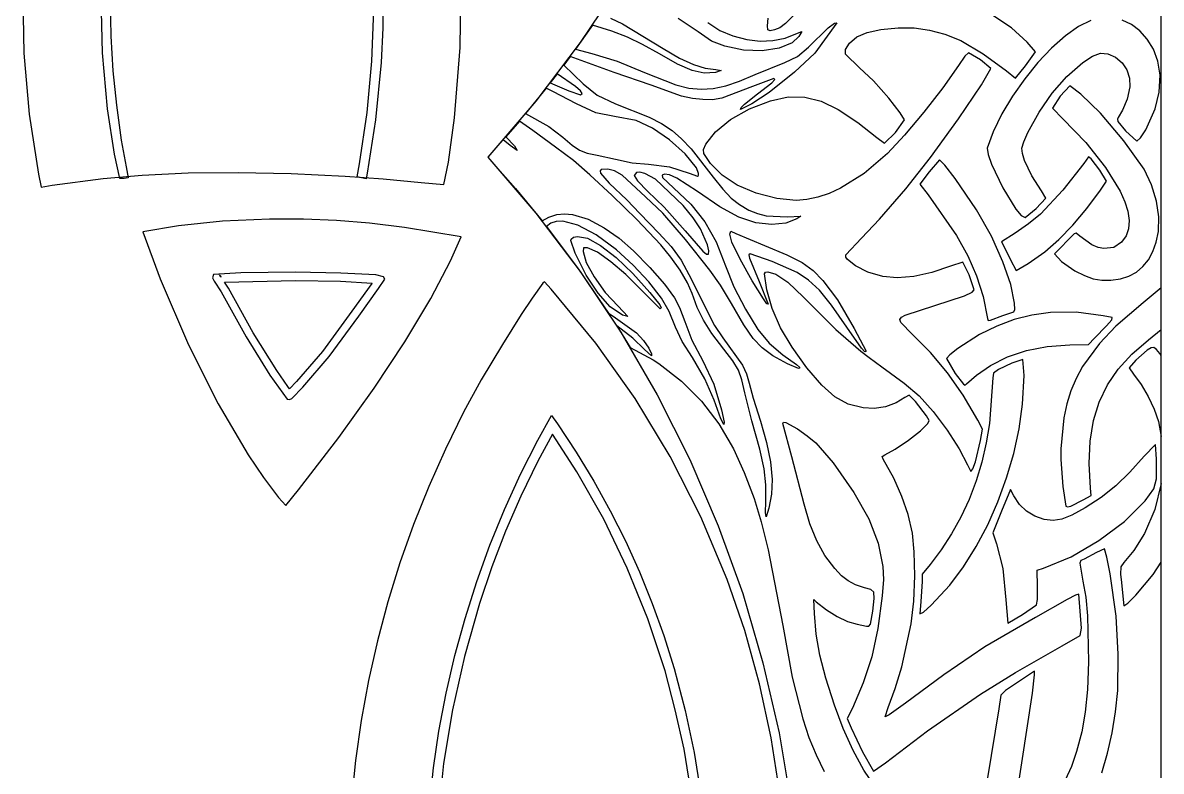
# Model space of a CAD drawing. Extents: x -920 to 149, y 485 to 1341.
# Drawn here: x -636.4 to -499.2, y 828.8 to 919 of the extents above; entities that cross this region are included whole.
import ezdxf

# ---------------------------------------------------------------- set-up
doc = ezdxf.new("R2010")
doc.units = 0

msp = doc.modelspace()

# ---------------------------------------------------------------- linework, layer by layer
at = {"layer": 'Layer 1'}
for p, q in [((-499.2339, 772.62631), (-499.23393, 1033.03731)), ((-583.711262, 916.04051), (-583.61553, 924.480789)), ((-564.366063, 923.920766), (-569.241589, 916.608978)), ((-636.436853, 922.695199), (-636.290895, 915.3352)), ((-626.84636, 915.365465), (-626.997764, 922.221311)), ((-593.014049, 922.586063), (-593.052077, 918.392394)), ((-625.887266, 921.55387), (-625.820852, 917.394297)), ((-542.63477, 920.824232), (-544.502316, 918.909777)), ((-594.365543, 914.387677), (-594.137871, 920.569315)), ((-565.622643, 919.561993), (-564.167441, 918.865863)), ((-555.05159, 917.91747), (-557.457293, 919.537291)), ((-546.691236, 918.634628), (-546.60092, 919.555062)), ((-517.2844, 918.39079), (-520.130118, 920.289508)), ((-507.71616, 919.270057), (-509.189608, 918.554156)), ((-502.817143, 918.802227), (-503.944395, 919.32617)), ((-593.052077, 918.392394), (-593.2478, 914.2008)), ((-567.79341, 918.709108), (-569.8062, 915.840548)), ((-565.446958, 917.994042), (-567.79341, 918.709108)), ((-563.537495, 917.270941), (-565.446958, 917.994042)), ((-564.167441, 918.865863), (-559.25184, 915.899998)), ((-553.449701, 916.793683), (-555.05159, 917.91747)), ((-553.872665, 919.02359), (-552.419979, 918.08704)), ((-552.419979, 918.08704), (-550.873361, 917.412066)), ((-546.633081, 918.159368), (-546.691236, 918.634628)), ((-546.372811, 918.026937), (-546.633081, 918.159368)), ((-545.85678, 918.134992), (-546.372811, 918.026937)), ((-545.20309, 918.413818), (-545.85678, 918.134992)), ((-544.502316, 918.909777), (-545.20309, 918.413818)), ((-543.28074, 917.690097), (-542.5583, 917.955196)), ((-542.5583, 917.955196), (-542.912478, 917.367724)), ((-541.75521, 916.052925), (-539.359426, 918.383963)), ((-538.31512, 918.985575), (-540.97591, 915.354285)), ((-539.359426, 918.383963), (-538.599232, 918.959855)), ((-538.599232, 918.959855), (-538.31512, 918.985575)), ((-534.653616, 917.848757), (-533.005941, 918.210763)), ((-533.005941, 918.210763), (-530.9187, 918.401614)), ((-530.9187, 918.401614), (-528.989086, 918.385159)), ((-528.989086, 918.385159), (-527.15248, 918.134085)), ((-527.15248, 918.134085), (-525.318866, 917.629855)), ((-515.370453, 916.653789), (-517.2844, 918.39079)), ((-509.189608, 918.554156), (-510.784052, 917.426232)), ((-501.796839, 918.032228), (-502.817143, 918.802227)), ((-500.908653, 917.031332), (-501.796839, 918.032228)), ((-625.820852, 917.394297), (-625.577204, 913.233801)), ((-569.241589, 916.608978), (-574.585456, 909.570025)), ((-561.737375, 916.401862), (-563.537495, 917.270941)), ((-551.84404, 916.17391), (-553.449701, 916.793683)), ((-550.873361, 917.412066), (-549.1801, 916.970241)), ((-549.1801, 916.970241), (-547.585358, 916.796211)), ((-547.585358, 916.796211), (-546.023185, 916.86388)), ((-546.023185, 916.86388), (-544.564759, 917.164562)), ((-543.70707, 916.607466), (-545.289145, 915.941061)), ((-544.564759, 917.164562), (-543.28126, 917.689571)), ((-542.912478, 917.367724), (-543.70707, 916.607466)), ((-543.28126, 917.689571), (-543.28074, 917.690097)), ((-537.287879, 915.796175), (-536.79224, 916.560374)), ((-536.79224, 916.560374), (-535.902218, 917.302869)), ((-535.902218, 917.302869), (-534.653616, 917.848757)), ((-525.318866, 917.629855), (-523.39823, 916.853934)), ((-523.39823, 916.853934), (-520.682253, 915.267531)), ((-514.36984, 915.50984), (-515.370453, 916.653789)), ((-510.784052, 917.426232), (-512.438777, 915.955351)), ((-500.177754, 915.814702), (-500.908653, 917.031332)), ((-636.290895, 915.3352), (-635.658877, 908.010521)), ((-626.23972, 908.63703), (-626.84636, 915.365465)), ((-584.3936, 907.548489), (-583.711262, 916.04051)), ((-569.8062, 915.840548), (-567.8611, 915.302584)), ((-567.8611, 915.302584), (-564.817946, 914.386768)), ((-559.71895, 915.248868), (-561.737375, 916.401862)), ((-557.516465, 914.018172), (-559.71895, 915.248868)), ((-559.25184, 915.899998), (-557.277937, 914.753243)), ((-549.568589, 915.713035), (-551.84404, 916.17391)), ((-547.313304, 915.639168), (-549.568589, 915.713035)), ((-545.289145, 915.941061), (-547.313304, 915.639168)), ((-540.97591, 915.354285), (-543.417121, 913.044397)), ((-543.083571, 914.943888), (-541.75521, 916.052925)), ((-537.30072, 915.205424), (-537.287879, 915.796175)), ((-535.59128, 913.595714), (-537.30072, 915.205424)), ((-522.45567, 915.376425), (-522.887279, 914.996406)), ((-521.003664, 914.548677), (-522.45567, 915.376425)), ((-520.682253, 915.267531), (-517.88022, 913.215884)), ((-515.5925, 913.82518), (-514.36984, 915.50984)), ((-512.438777, 915.955351), (-514.093071, 914.210581)), ((-507.533483, 914.978456), (-506.565029, 915.327139)), ((-506.565029, 915.327139), (-505.668153, 915.281923)), ((-505.668153, 915.281923), (-504.74061, 914.859462)), ((-499.62931, 914.397497), (-500.177754, 915.814702)), ((-594.937556, 908.199384), (-594.365543, 914.387677)), ((-593.2478, 914.2008), (-593.917049, 907.30179)), ((-570.47851, 914.925391), (-571.24642, 913.881011)), ((-571.24642, 913.881011), (-568.90496, 911.630001)), ((-565.14809, 912.998371), (-570.47851, 914.925391)), ((-564.817946, 914.386768), (-561.49559, 912.999364)), ((-555.769366, 913.271142), (-557.516465, 914.018172)), ((-557.277937, 914.753243), (-555.615311, 913.973362)), ((-555.615311, 913.973362), (-554.183837, 913.528668)), ((-548.17599, 912.760625), (-544.57622, 914.231845)), ((-544.57622, 914.231845), (-543.083571, 914.943888)), ((-523.67576, 913.870565), (-525.55669, 911.169887)), ((-522.887279, 914.996406), (-523.67576, 913.870565)), ((-519.78505, 913.500565), (-521.003664, 914.548677)), ((-516.81464, 912.31724), (-515.5925, 913.82518)), ((-514.093071, 914.210581), (-515.68622, 912.260989)), ((-510.592405, 912.524157), (-508.67576, 914.219219)), ((-508.67576, 914.219219), (-507.533483, 914.978456)), ((-504.74061, 914.859462), (-503.939742, 914.185941)), ((-503.939742, 914.185941), (-503.363223, 913.32654)), ((-499.348116, 912.694607), (-499.62931, 914.397497)), ((-625.577204, 913.233801), (-625.15636, 909.065027)), ((-572.01609, 912.848492), (-572.861, 911.770002)), ((-569.825326, 911.338297), (-572.01609, 912.848492)), ((-560.69256, 911.471851), (-565.14809, 912.998371)), ((-561.49559, 912.999364), (-557.748539, 911.516104)), ((-554.301944, 912.949445), (-555.769366, 913.271142)), ((-552.93849, 912.994748), (-554.301944, 912.949445)), ((-554.183837, 913.528668), (-552.90339, 913.387478)), ((-552.2523, 913.242554), (-552.93849, 912.994748)), ((-552.90339, 913.387478), (-552.2523, 913.242554)), ((-550.040293, 911.967989), (-548.17599, 912.760625)), ((-543.417121, 913.044397), (-546.46395, 910.595925)), ((-533.919688, 912.021655), (-535.59128, 913.595714)), ((-520.887356, 911.508862), (-519.78505, 913.500565)), ((-517.88022, 913.215884), (-516.81464, 912.31724)), ((-512.371195, 910.507325), (-510.592405, 912.524157)), ((-503.363223, 913.32654), (-503.041835, 912.34438)), ((-499.46497, 910.663367), (-499.348116, 912.694607)), ((-573.35397, 911.140057), (-575.837, 908.068917)), ((-572.54004, 910.711125), (-573.35397, 911.140057)), ((-572.861, 911.770002), (-572.861, 911.77)), ((-572.861, 911.77), (-570.626311, 910.805063)), ((-569.235418, 910.811823), (-569.825326, 911.338297)), ((-568.90496, 911.630001), (-567.192626, 910.297696)), ((-557.034398, 910.160514), (-560.69256, 911.471851)), ((-557.748539, 911.516104), (-556.169026, 911.133771)), ((-556.169026, 911.133771), (-554.684335, 910.989154)), ((-554.684335, 910.989154), (-553.218576, 911.080892)), ((-553.218576, 911.080892), (-551.695858, 911.407624)), ((-548.47262, 911.342651), (-552.196049, 909.922507)), ((-551.695858, 911.407624), (-550.040293, 911.967989)), ((-545.90276, 912.307945), (-548.47262, 911.342651)), ((-547.88714, 910.437785), (-546.145408, 911.787814)), ((-546.145408, 911.787814), (-545.818754, 912.168523)), ((-545.818754, 912.168523), (-545.90276, 912.307945)), ((-532.07831, 909.927194), (-533.919688, 912.021655)), ((-525.55669, 911.169887), (-527.824046, 908.235498)), ((-523.652133, 907.446156), (-520.887356, 911.508862)), ((-515.68622, 912.260989), (-517.15751, 910.175643)), ((-510.26195, 911.394273), (-511.416497, 910.161442)), ((-508.937469, 910.384547), (-510.26195, 911.394273)), ((-503.00636, 911.302582), (-503.351691, 909.79131)), ((-503.041835, 912.34438), (-503.00636, 911.302582)), ((-569.71905, 909.241975), (-572.54004, 910.711125)), ((-570.626311, 910.805063), (-569.2085, 910.32048)), ((-569.03074, 910.470352), (-569.235418, 910.811823)), ((-569.2085, 910.32048), (-569.03074, 910.470352)), ((-567.192626, 910.297696), (-565.01836, 909.250301)), ((-555.734629, 909.873303), (-557.034398, 910.160514)), ((-554.48775, 909.748451), (-555.734629, 909.873303)), ((-553.30016, 909.73822), (-554.48775, 909.748451)), ((-552.196049, 909.922507), (-553.30016, 909.73822)), ((-549.466355, 909.203799), (-547.88714, 910.437785)), ((-546.46395, 910.595925), (-548.590139, 909.247888)), ((-546.32706, 909.609895), (-544.176373, 910.062057)), ((-544.176373, 910.062057), (-542.176686, 910.048917)), ((-542.176686, 910.048917), (-540.208636, 909.555304)), ((-530.683854, 908.161355), (-532.07831, 909.927194)), ((-517.15751, 910.175643), (-518.446228, 908.02361)), ((-513.956305, 908.239845), (-512.371195, 910.507325)), ((-511.416497, 910.161442), (-512.34297, 908.731893)), ((-506.55263, 908.117993), (-508.937469, 910.384547)), ((-503.351691, 909.79131), (-503.90241, 908.456752)), ((-499.96159, 908.630407), (-499.46497, 910.663367)), ((-625.399361, 903.187668), (-626.23972, 908.63703)), ((-625.15636, 909.065027), (-624.55836, 904.88062)), ((-574.585456, 909.570025), (-580.39153, 902.82741)), ((-567.357583, 908.154295), (-569.71905, 909.241975)), ((-565.01836, 909.250301), (-560.948206, 907.622948)), ((-551.140973, 907.343281), (-548.86577, 908.630624)), ((-548.590139, 909.247888), (-549.94076, 908.541265)), ((-549.94076, 908.541265), (-549.86624, 908.778403)), ((-549.86624, 908.778403), (-549.466355, 909.203799)), ((-548.86577, 908.630624), (-546.32706, 909.609895)), ((-540.208636, 909.555304), (-538.15286, 908.566045)), ((-538.15286, 908.566045), (-535.811376, 906.977603)), ((-512.343, 908.732), (-511.11052, 907.41477)), ((-512.34297, 908.731893), (-512.343, 908.732)), ((-503.90241, 908.456752), (-504.41505, 907.596347)), ((-501.102076, 906.121892), (-499.96159, 908.630407)), ((-635.658877, 908.010521), (-634.54343, 900.770989)), ((-595.85403, 902.007), (-594.937556, 908.199384)), ((-593.917049, 907.30179), (-594.92514, 900.8787)), ((-585.129587, 902.211614), (-584.3936, 907.548489)), ((-576.58866, 907.16882), (-578.21234, 905.27955)), ((-574.98514, 906.02576), (-576.58866, 907.16882)), ((-575.837, 908.069), (-573.041061, 906.499572)), ((-575.837, 908.068917), (-575.837, 908.069)), ((-565.12396, 907.715455), (-567.357583, 908.154295)), ((-562.52618, 907.236947), (-565.12396, 907.715455)), ((-560.556128, 906.317268), (-562.52618, 907.236947)), ((-560.948206, 907.622948), (-559.455705, 906.859955)), ((-552.958454, 905.878468), (-551.140973, 907.343281)), ((-535.811376, 906.977603), (-533.50974, 905.170385)), ((-531.265145, 905.780445), (-530.16629, 907.317544)), ((-530.16629, 907.317544), (-530.683854, 908.161355)), ((-527.824046, 908.235498), (-530.156535, 905.465842)), ((-527.042518, 902.782455), (-523.652133, 907.446156)), ((-518.446228, 908.02361), (-519.49166, 905.873957)), ((-515.29191, 905.792839), (-513.956305, 908.239845)), ((-511.11052, 907.41477), (-508.33983, 904.564307)), ((-503.724385, 904.782978), (-506.55263, 908.117993)), ((-504.41505, 907.596347), (-504.514146, 907.374983)), ((-504.514146, 907.374983), (-504.451166, 907.128501)), ((-504.451166, 907.128501), (-503.52003, 905.986117)), ((-572.22718, 904.0362), (-574.98514, 906.02576)), ((-573.041061, 906.499572), (-571.34634, 905.2211)), ((-558.483048, 904.896347), (-560.556128, 906.317268)), ((-559.455705, 906.859955), (-558.184891, 906.025765)), ((-558.184891, 906.025765), (-557.030742, 905.041638)), ((-554.124, 904.366785), (-552.958454, 905.878468)), ((-532.577, 904.492894), (-531.265145, 905.780445)), ((-519.49166, 905.873957), (-520.19704, 903.916957)), ((-515.798259, 904.666787), (-515.29191, 905.792839)), ((-503.52003, 905.986117), (-502.17024, 904.724187)), ((-501.73449, 905.126257), (-501.102076, 906.121892)), ((-624.55836, 904.88062), (-623.9773, 901.64667)), ((-578.55704, 904.891458), (-580.39102, 902.826968)), ((-577.7059, 904.200021), (-578.55704, 904.891458)), ((-578.21234, 905.27955), (-577.191905, 904.175434)), ((-576.85376, 903.61403), (-577.7059, 904.200021)), ((-577.191905, 904.175434), (-576.85376, 903.61403)), ((-571.34634, 905.2211), (-570.242906, 904.265074)), ((-570.242906, 904.265074), (-569.341425, 903.664281)), ((-556.614983, 903.216616), (-558.483048, 904.896347)), ((-557.030742, 905.041638), (-555.888235, 903.828835)), ((-554.382863, 903.743358), (-554.124, 904.366785)), ((-533.50974, 905.170385), (-532.577, 904.492894)), ((-530.156535, 905.465842), (-532.23286, 903.259365)), ((-516.013479, 903.90557), (-515.798259, 904.666787)), ((-508.33983, 904.564307), (-505.963437, 901.560684)), ((-501.309, 901.349923), (-503.724385, 904.782978)), ((-502.17024, 904.724187), (-501.73449, 905.126257)), ((-624.74897, 900.24479), (-625.399361, 903.187668)), ((-580.39153, 902.82741), (-574.585451, 896.084848)), ((-580.39102, 902.826968), (-580.391, 902.827)), ((-580.391, 902.827), (-577.049689, 899.039764)), ((-570.064728, 902.398869), (-572.22718, 904.0362)), ((-569.341425, 903.664281), (-568.411969, 903.297228)), ((-568.411969, 903.297228), (-567.22461, 903.04242)), ((-567.22461, 903.04242), (-565.00717, 902.576813)), ((-555.25998, 901.520507), (-556.614983, 903.216616)), ((-555.888235, 903.828835), (-553.21806, 900.402241)), ((-554.34156, 903.258855), (-554.382863, 903.743358)), ((-553.537179, 902.058405), (-554.34156, 903.258855)), ((-532.23286, 903.259365), (-535.049935, 900.851017)), ((-520.19704, 903.916957), (-520.197, 903.917)), ((-520.197, 903.917), (-520.104347, 903.149103)), ((-520.104347, 903.149103), (-519.705066, 901.987692)), ((-515.969325, 903.245275), (-516.013479, 903.90557)), ((-515.69755, 902.421989), (-515.969325, 903.245275)), ((-508.00567, 902.866408), (-508.57409, 902.031844)), ((-507.67596, 902.602332), (-508.00567, 902.866408)), ((-623.9773, 901.64667), (-623.73875, 900.32459)), ((-596.13012, 900.43644), (-595.85403, 902.007)), ((-585.69039, 899.508919), (-585.129587, 902.211614)), ((-568.08994, 900.68239), (-570.064728, 902.398869)), ((-565.00717, 902.576813), (-562.986392, 902.129499)), ((-562.986392, 902.129499), (-561.02188, 901.969597)), ((-561.02188, 901.969597), (-558.512211, 901.648038)), ((-558.512211, 901.648038), (-556.12555, 900.883357)), ((-554.999676, 900.839908), (-555.25998, 901.520507)), ((-552.15613, 900.649195), (-553.537179, 902.058405)), ((-530.02165, 898.987765), (-527.042518, 902.782455)), ((-525.95767, 902.500283), (-527.20719, 901.038883)), ((-525.311352, 901.845312), (-525.95767, 902.500283)), ((-524.0732, 900.252044), (-525.311352, 901.845312)), ((-519.705066, 901.987692), (-518.327924, 899.112328)), ((-514.829365, 900.579424), (-515.69755, 902.421989)), ((-508.57409, 902.031844), (-511.08912, 898.851238)), ((-506.638196, 901.242048), (-507.67596, 902.602332)), ((-505.963437, 901.560684), (-504.199206, 898.711904)), ((-634.54343, 900.770989), (-634.22205, 899.210079)), ((-632.88405, 899.426827), (-626.76366, 900.255516)), ((-626.76366, 900.255516), (-622.05696, 900.650811)), ((-624.20945, 900.25359), (-624.74897, 900.24479)), ((-623.73875, 900.32459), (-624.20945, 900.25359)), ((-622.05696, 900.650811), (-616.521662, 900.912879)), ((-616.521662, 900.912879), (-610.462109, 900.978203)), ((-610.462109, 900.978203), (-604.082206, 900.847822)), ((-604.082206, 900.847822), (-597.58586, 900.522774)), ((-597.58586, 900.522774), (-593.00051, 900.18789)), ((-595.59588, 900.309959), (-596.13012, 900.43644)), ((-595.06161, 900.183464), (-595.59588, 900.309959)), ((-594.92514, 900.8787), (-595.06161, 900.183464)), ((-593.00051, 900.18789), (-588.41799, 899.770058)), ((-565.3945, 898.19106), (-568.08994, 900.68239)), ((-566.74699, 901.346359), (-566.8616, 901.180797)), ((-566.8616, 901.180797), (-566.82084, 900.89577)), ((-566.82084, 900.89577), (-565.748375, 899.679382)), ((-565.94648, 901.37688), (-566.74699, 901.346359)), ((-565.108193, 901.170385), (-565.94648, 901.37688)), ((-564.20824, 900.649343), (-565.108193, 901.170385)), ((-561.38295, 898.0515), (-564.20824, 900.649343)), ((-562.4726, 900.981843), (-562.762, 900.617005)), ((-562.762, 900.617005), (-562.762, 900.617)), ((-562.762, 900.617), (-562.345345, 899.946338)), ((-562.064215, 901.009267), (-562.4726, 900.981843)), ((-561.44802, 900.844833), (-562.064215, 901.009267)), ((-560.1973, 900.15915), (-561.44802, 900.844833)), ((-556.864814, 896.976275), (-560.1973, 900.15915)), ((-559.10402, 900.784165), (-559.396952, 900.652074)), ((-559.396952, 900.652074), (-559.33293, 900.358952)), ((-559.33293, 900.358952), (-558.02653, 899.123795)), ((-558.494167, 900.69275), (-559.10402, 900.784165)), ((-557.604663, 900.298429), (-558.494167, 900.69275)), ((-555.10167, 898.661825), (-557.604663, 900.298429)), ((-556.12555, 900.883357), (-555.1163, 900.506617)), ((-555.1163, 900.506617), (-555.006629, 900.599917)), ((-555.006629, 900.599917), (-554.999676, 900.839908)), ((-553.21806, 900.402241), (-552.079471, 898.945622)), ((-550.320587, 899.454439), (-552.15613, 900.649195)), ((-535.049935, 900.851017), (-537.876291, 899.075618)), ((-527.20719, 901.038883), (-528.31, 899.578)), ((-521.47992, 896.480503), (-524.0732, 900.252044)), ((-513.65116, 898.776729), (-514.829365, 900.579424)), ((-505.84869, 899.922402), (-506.638196, 901.242048)), ((-500.3984, 899.466245), (-501.309, 901.349923)), ((-634.22205, 899.210079), (-634.222, 899.21)), ((-634.222, 899.21), (-632.88405, 899.426827)), ((-588.41799, 899.770058), (-585.69039, 899.508919)), ((-577.049689, 899.039764), (-573.856, 895.15409)), ((-565.748375, 899.679382), (-563.63911, 897.65254)), ((-562.345345, 899.946338), (-561.13264, 898.73547)), ((-561.13264, 898.73547), (-559.153177, 896.789799)), ((-558.02653, 899.123795), (-555.904126, 897.158907)), ((-552.079471, 898.945622), (-551.07591, 897.883276)), ((-548.030594, 898.482515), (-550.320587, 899.454439)), ((-537.876291, 899.075618), (-539.266896, 898.438709)), ((-533.170488, 895.333615), (-530.02165, 898.987765)), ((-528.31, 899.578), (-527.32608, 898.27524)), ((-518.327924, 899.112328), (-516.748182, 896.54692)), ((-511.08912, 898.851238), (-513.78826, 895.956764)), ((-513.14524, 897.85638), (-513.65116, 898.776729)), ((-508.193386, 896.624327), (-506.55252, 898.820662)), ((-506.55252, 898.820662), (-505.84869, 899.922402)), ((-504.199206, 898.711904), (-503.614734, 897.441831)), ((-499.79228, 897.527486), (-500.3984, 899.466245)), ((-562.450169, 895.317294), (-565.3945, 898.19106)), ((-563.63911, 897.65254), (-562.05729, 896.04491)), ((-559.31431, 896.07591), (-561.38295, 898.0515)), ((-552.419258, 896.814896), (-555.10167, 898.661825)), ((-551.07591, 897.883276), (-550.073722, 897.091583)), ((-545.570176, 897.830541), (-548.030594, 898.482515)), ((-543.22336, 897.595635), (-545.570176, 897.830541)), ((-541.950852, 897.693344), (-543.22336, 897.595635)), ((-540.628556, 897.97616), (-541.950852, 897.693344)), ((-539.266896, 898.438709), (-540.628556, 897.97616)), ((-527.32608, 898.27524), (-523.90921, 893.37631)), ((-514.302694, 896.647158), (-513.14524, 897.85638)), ((-503.614734, 897.441831), (-503.265, 896.32597)), ((-499.511607, 895.62461), (-499.79228, 897.527486)), ((-574.585451, 896.084848), (-569.241579, 889.045942)), ((-572.05406, 895.893592), (-571.156431, 895.977737)), ((-571.156431, 895.977737), (-570.199628, 895.912265)), ((-562.05729, 896.04491), (-559.78096, 893.65074)), ((-556.55635, 892.91331), (-559.31431, 896.07591)), ((-559.153177, 896.789799), (-556.61921, 893.91766)), ((-555.632544, 895.503343), (-556.864814, 896.976275)), ((-555.904126, 897.158907), (-554.219383, 895.039078)), ((-550.139811, 895.581779), (-552.419258, 896.814896)), ((-550.073722, 897.091583), (-548.93925, 896.446921)), ((-548.93925, 896.446921), (-547.907602, 896.016029)), ((-547.907602, 896.016029), (-546.855143, 895.747286)), ((-519.70734, 893.286489), (-521.47992, 896.480503)), ((-516.748182, 896.54692), (-516.095651, 895.772953)), ((-515.64845, 895.54748), (-514.302694, 896.647158)), ((-513.78826, 895.956764), (-515.237846, 894.765657)), ((-509.881664, 894.630108), (-508.193386, 896.624327)), ((-503.265, 896.32597), (-503.105143, 895.171107)), ((-612.374352, 895.11463), (-617.6572, 894.556199)), ((-606.693, 895.336), (-612.374352, 895.11463)), ((-602.594495, 895.32642), (-606.69304, 895.336036)), ((-606.69304, 895.336036), (-606.693, 895.336)), ((-598.644927, 895.165372), (-602.594495, 895.32642)), ((-594.655442, 894.84135), (-598.644927, 895.165372)), ((-590.43714, 894.34281), (-594.655442, 894.84135)), ((-573.856, 895.15409), (-573.034316, 895.59381)), ((-572.79148, 894.865229), (-573.30979, 894.456965)), ((-573.034316, 895.59381), (-572.05406, 895.893592)), ((-572.136671, 895.066216), (-572.79148, 894.865229)), ((-571.369021, 895.08769), (-572.136671, 895.066216)), ((-569.530899, 894.606612), (-571.369021, 895.08769)), ((-570.199628, 895.912265), (-568.30855, 895.360816)), ((-567.348509, 893.451017), (-569.530899, 894.606612)), ((-568.30855, 895.360816), (-566.370366, 894.291525)), ((-559.53595, 892.25914), (-562.450169, 895.317294)), ((-554.75629, 894.18277), (-555.632544, 895.503343)), ((-554.219383, 895.039078), (-552.872548, 892.614722)), ((-548.109389, 894.893782), (-550.139811, 895.581779)), ((-546.17405, 894.682215), (-548.109389, 894.893782)), ((-546.855143, 895.747286), (-544.31886, 895.631461)), ((-544.470226, 894.862597), (-546.17405, 894.682215)), ((-543.15614, 895.395869), (-544.470226, 894.862597)), ((-544.31886, 895.631461), (-542.66884, 895.704371)), ((-542.66884, 895.704371), (-543.15614, 895.395869)), ((-535.35154, 893.072875), (-533.170488, 895.333615)), ((-515.237846, 894.765657), (-516.82373, 893.663884)), ((-516.095651, 895.772953), (-515.64845, 895.54748)), ((-511.577747, 892.881794), (-509.881664, 894.630108)), ((-503.105143, 895.171107), (-503.172002, 894.179936)), ((-499.57735, 893.848583), (-499.511607, 895.62461)), ((-617.6572, 894.556199), (-621.98249, 893.818772)), ((-621.98249, 893.818772), (-619.88135, 888.166932)), ((-583.59879, 893.20852), (-590.43714, 894.34281)), ((-584.901473, 890.323399), (-583.59879, 893.20852)), ((-573.30979, 894.456965), (-569.445205, 889.30346)), ((-570.059323, 893.173354), (-569.581445, 893.26845)), ((-569.581445, 893.26845), (-568.36367, 893.057825)), ((-564.89325, 891.649929), (-567.348509, 893.451017)), ((-566.370366, 894.291525), (-564.54649, 893.048286)), ((-559.78096, 893.65074), (-558.289849, 892.037347)), ((-556.61921, 893.91766), (-554.471744, 891.498742)), ((-553.907949, 892.247148), (-554.75629, 894.18277)), ((-551.216, 893.533), (-551.09765, 893.913859)), ((-551.21597, 893.53303), (-551.216, 893.533)), ((-550.96844, 892.586832), (-551.21597, 893.53303)), ((-551.09765, 893.913859), (-550.50182, 893.628612)), ((-550.50182, 893.628612), (-547.02813, 892.154792)), ((-523.90921, 893.37631), (-522.541618, 890.932141)), ((-518.306414, 890.222607), (-519.70734, 893.286489)), ((-516.82373, 893.663884), (-518.497, 892.62)), ((-509.73796, 893.570573), (-512.11354, 891.147473)), ((-509.471279, 893.642285), (-509.73796, 893.570573)), ((-509.03053, 893.281205), (-509.471279, 893.642285)), ((-507.609447, 892.265154), (-509.03053, 893.281205)), ((-503.471395, 893.323467), (-504.00914, 892.57271)), ((-503.172002, 894.179936), (-503.471395, 893.323467)), ((-499.843784, 892.572484), (-499.57735, 893.848583)), ((-570.377, 892.755), (-570.3341, 892.950861)), ((-570.37698, 892.755013), (-570.377, 892.755)), ((-569.85351, 891.263623), (-570.37698, 892.755013)), ((-570.3341, 892.950861), (-570.059323, 893.173354)), ((-568.839657, 891.886075), (-568.90524, 891.454298)), ((-568.38022, 891.873915), (-568.839657, 891.886075)), ((-567.184331, 891.351511), (-568.38022, 891.873915)), ((-568.36367, 893.057825), (-566.814065, 892.181431)), ((-566.814065, 892.181431), (-564.941929, 890.71064)), ((-564.54649, 893.048286), (-562.829083, 891.510187)), ((-558.3187, 890.783137), (-559.53595, 892.25914)), ((-558.289849, 892.037347), (-557.106075, 890.394609)), ((-553.64491, 889.18278), (-556.55635, 892.91331)), ((-553.750485, 891.524122), (-553.907949, 892.247148)), ((-552.872548, 892.614722), (-551.76387, 889.736255)), ((-549.992097, 890.537967), (-550.96844, 892.586832)), ((-547.02813, 892.154792), (-544.360001, 891.045033)), ((-537.24086, 891.048705), (-535.35154, 893.072875)), ((-518.497, 892.62), (-518.24792, 892.154912)), ((-518.24792, 892.154912), (-517.41436, 890.425302)), ((-513.24203, 891.423172), (-511.577747, 892.881794)), ((-506.845004, 891.942712), (-507.609447, 892.265154)), ((-506.13975, 891.792925), (-506.845004, 891.942712)), ((-504.945014, 891.920622), (-506.13975, 891.792925)), ((-504.00914, 892.57271), (-504.945014, 891.920622)), ((-500.246268, 891.442722), (-499.843784, 892.572484)), ((-568.525171, 888.598833), (-569.85351, 891.263623)), ((-568.90524, 891.454298), (-568.539396, 890.136055)), ((-565.54702, 890.218536), (-567.184331, 891.351511)), ((-564.941929, 890.71064), (-562.902353, 888.780339)), ((-562.865497, 889.804136), (-564.89325, 891.649929)), ((-562.829083, 891.510187), (-560.882173, 889.517932)), ((-557.206158, 889.192756), (-558.3187, 890.783137)), ((-554.471744, 891.498742), (-554.018465, 891.111378)), ((-554.018465, 891.111378), (-553.81473, 891.10751)), ((-553.81473, 891.10751), (-553.750485, 891.524122)), ((-548.519252, 887.893849), (-549.992097, 890.537967)), ((-548.77169, 891.153302), (-548.91508, 891.065215)), ((-548.91508, 891.065215), (-548.835526, 890.642495)), ((-548.835526, 890.642495), (-547.69991, 887.842392)), ((-546.139569, 890.235335), (-548.77169, 891.153302)), ((-544.360001, 891.045033), (-542.526499, 890.108654)), ((-537.240621, 890.777502), (-537.24086, 891.048705)), ((-537.059969, 890.481466), (-537.240621, 890.777502)), ((-536.07969, 889.726315), (-537.059969, 890.481466)), ((-522.541618, 890.932141), (-521.485809, 888.506143)), ((-515.277851, 889.991218), (-513.24203, 891.423172)), ((-512.11354, 891.147473), (-511.233881, 890.261736)), ((-501.442876, 889.639195), (-500.780675, 890.463543)), ((-500.780675, 890.463543), (-500.246268, 891.442722)), ((-587.26008, 885.79604), (-584.901473, 890.323399)), ((-569.445205, 889.30346), (-565.82962, 884.004365)), ((-568.539396, 890.136055), (-567.578989, 888.380645)), ((-563.749397, 888.692526), (-565.54702, 890.218536)), ((-560.976983, 887.77315), (-562.865497, 889.804136)), ((-560.882173, 889.517932), (-559.099696, 887.495619)), ((-556.314771, 887.668992), (-557.206158, 889.192756)), ((-557.106075, 890.394609), (-555.825851, 888.073104)), ((-552.349294, 887.38919), (-553.64491, 889.18278)), ((-551.76387, 889.736255), (-550.742555, 887.194949)), ((-543.11984, 888.931222), (-546.139569, 890.235335)), ((-542.526499, 890.108654), (-541.188625, 889.142183)), ((-541.188625, 889.142183), (-540.00738, 887.942142)), ((-534.597145, 888.954539), (-536.07969, 889.726315)), ((-524.64833, 889.690155), (-526.896891, 888.914524)), ((-523.13523, 890.149567), (-524.64833, 889.690155)), ((-522.371375, 888.622401), (-523.13523, 890.149567)), ((-517.351098, 887.471173), (-518.306414, 890.222607)), ((-517.41436, 890.425302), (-516.72604, 889.160262)), ((-516.72604, 889.160262), (-515.277851, 889.991218)), ((-511.233881, 890.261736), (-509.63771, 889.130013)), ((-509.63771, 889.130013), (-508.498831, 888.54633)), ((-502.228743, 888.973924), (-501.442876, 889.639195)), ((-619.88135, 888.166932), (-616.448669, 880.206365)), ((-613.44069, 888.661249), (-613.552716, 888.261591)), ((-613.552716, 888.261591), (-613.35179, 887.870081)), ((-610.14086, 888.886836), (-613.44069, 888.661249)), ((-613.35179, 887.870081), (-612.53481, 886.577141)), ((-612.74006, 888.639384), (-612.73995, 888.639551)), ((-612.569, 888.365), (-612.74006, 888.639384)), ((-612.73995, 888.639551), (-612.68365, 888.592541)), ((-612.68365, 888.592541), (-612.62315, 888.512451)), ((-612.62315, 888.512451), (-612.59425, 888.459751)), ((-612.59425, 888.459751), (-612.58235, 888.426651)), ((-612.58235, 888.426651), (-612.57435, 888.400851)), ((-612.57435, 888.400851), (-612.57035, 888.383241)), ((-612.57035, 888.383241), (-612.56835, 888.365651)), ((-612.568, 888.365), (-612.569, 888.365)), ((-612.56835, 888.365651), (-612.568, 888.365)), ((-612.14044, 887.750754), (-603.5849, 887.951269)), ((-611.6521, 887.045386), (-612.14044, 887.750754)), ((-603.571, 888.962), (-610.14086, 888.886836)), ((-603.5849, 887.951269), (-603.58495, 887.951212)), ((-603.58495, 887.951212), (-598.14653, 887.858212)), ((-598.10002, 888.857149), (-603.571, 888.962038)), ((-603.571, 888.962038), (-603.571, 888.962)), ((-598.14653, 887.858212), (-594.33589, 887.633419)), ((-593.894654, 888.623318), (-598.10002, 888.857149)), ((-592.95616, 888.40703), (-593.894654, 888.623318)), ((-593.56386, 886.994201), (-592.80837, 888.120241)), ((-592.80837, 888.120241), (-592.95616, 888.40703)), ((-573.57324, 887.799205), (-573.74814, 887.61613)), ((-572.77338, 886.9174), (-573.57324, 887.799205)), ((-569.241579, 889.045942), (-564.366046, 881.734198)), ((-567.100585, 886.419982), (-568.525171, 888.598833)), ((-567.578989, 888.380645), (-566.229705, 886.511)), ((-562.07257, 886.991015), (-563.749397, 888.692526)), ((-562.902353, 888.780339), (-560.85043, 886.525415)), ((-559.458192, 885.826016), (-560.976983, 887.77315)), ((-555.825851, 888.073104), (-554.04539, 884.42341)), ((-547.176237, 885.725014), (-548.519252, 887.893849)), ((-547.69991, 887.842392), (-546.58938, 885.102002)), ((-547.04804, 888.769228), (-546.911123, 888.943738)), ((-546.76175, 886.822058), (-547.04804, 888.769228)), ((-546.911123, 888.943738), (-546.643025, 888.992243)), ((-546.643025, 888.992243), (-545.67551, 888.709838)), ((-545.67551, 888.709838), (-544.21488, 887.771)), ((-544.21488, 887.771), (-542.34805, 885.961178)), ((-541.726782, 888.007388), (-543.11984, 888.931222)), ((-540.42197, 886.771533), (-541.726782, 888.007388)), ((-540.00738, 887.942142), (-538.23661, 885.616274)), ((-532.79927, 888.454035), (-534.597145, 888.954539)), ((-531.051902, 888.284401), (-532.79927, 888.454035)), ((-529.057929, 888.441919), (-531.051902, 888.284401)), ((-526.896891, 888.914524), (-529.057929, 888.441919)), ((-521.76634, 886.832457), (-522.371375, 888.622401)), ((-521.485809, 888.506143), (-520.710625, 886.014853)), ((-508.498831, 888.54633), (-507.43444, 888.170011)), ((-507.43444, 888.170011), (-506.384022, 887.984951)), ((-506.384022, 887.984951), (-505.28706, 887.975043)), ((-505.28706, 887.975043), (-504.154963, 888.137601)), ((-504.154963, 888.137601), (-503.134149, 888.471977)), ((-503.134149, 888.471977), (-502.228743, 888.973924)), ((-612.53481, 886.577141), (-609.514761, 881.158133)), ((-608.653798, 881.664021), (-611.6521, 887.045386)), ((-594.36529, 887.592629), (-596.76565, 884.240899)), ((-595.94615, 883.665721), (-593.56386, 886.994201)), ((-594.33589, 887.633419), (-594.36529, 887.592629)), ((-573.74814, 887.61613), (-575.03561, 885.81005)), ((-567.36829, 880.40007), (-572.77338, 886.9174)), ((-565.631486, 884.794979), (-567.100585, 886.419982)), ((-566.229705, 886.511), (-564.69723, 884.850048)), ((-559.60296, 884.559135), (-562.07257, 886.991015)), ((-560.85043, 886.525415), (-559.659961, 885.006175)), ((-559.099696, 887.495619), (-557.87559, 885.867346)), ((-555.76099, 886.39284), (-556.314771, 887.668992)), ((-555.145201, 884.684749), (-555.76099, 886.39284)), ((-551.02388, 885.18922), (-552.349294, 887.38919)), ((-550.742555, 887.194949), (-549.345659, 884.481593)), ((-546.112216, 884.566461), (-546.76175, 886.822058)), ((-538.969287, 884.962912), (-540.42197, 886.771533)), ((-522.92646, 886.107451), (-522.029446, 886.528423)), ((-522.029446, 886.528423), (-521.76634, 886.832457)), ((-516.91535, 885.214503), (-517.351098, 887.471173)), ((-499.234, 887.067), (-501.39459, 885.25056)), ((-499.23391, 882.039467), (-499.234, 887.067)), ((-590.393169, 880.573145), (-587.26008, 885.79604)), ((-575.03561, 885.81005), (-576.36734, 883.8747)), ((-559.659961, 885.006175), (-559.500364, 884.665329)), ((-558.53961, 884.231779), (-559.458192, 885.826016)), ((-557.87559, 885.867346), (-557.301358, 884.704382)), ((-549.530853, 882.605043), (-551.02388, 885.18922)), ((-546.749143, 885.153372), (-547.176237, 885.725014)), ((-546.58938, 885.102002), (-546.749143, 885.153372)), ((-542.34805, 885.961178), (-538.441736, 882.062164)), ((-538.23661, 885.616274), (-536.24429, 882.189002)), ((-530.11259, 883.791321), (-522.92646, 886.107451)), ((-520.710625, 886.014853), (-520.18491, 883.37481)), ((-516.893529, 884.444156), (-516.91535, 885.214503)), ((-501.39459, 885.25056), (-504.713671, 882.434471)), ((-596.76565, 884.240899), (-600.310481, 879.410095)), ((-599.525219, 878.790605), (-595.94615, 883.665721)), ((-576.36734, 883.8747), (-578.63806, 880.25156)), ((-565.82962, 884.004365), (-565.29425, 883.647797)), ((-564.16961, 883.791733), (-565.631486, 884.794979)), ((-565.29425, 883.647797), (-562.487144, 881.635793)), ((-564.69723, 884.850048), (-563.51434, 883.618088)), ((-563.51434, 883.618088), (-564.16961, 883.791733)), ((-559.500364, 884.665329), (-559.60296, 884.559135)), ((-557.7681, 882.316129), (-558.53961, 884.231779)), ((-557.301358, 884.704382), (-556.66585, 883.006016)), ((-554.398839, 883.163296), (-555.145201, 884.684749)), ((-554.04539, 884.42341), (-553.056615, 882.540411)), ((-549.345659, 884.481593), (-547.837281, 882.062765)), ((-545.10028, 882.267558), (-546.112216, 884.566461)), ((-537.13262, 882.320782), (-538.969287, 884.962912)), ((-530.53273, 883.523102), (-530.11259, 883.791321)), ((-519.80972, 883.185174), (-518.33798, 883.723138)), ((-518.33798, 883.723138), (-517.01612, 884.185113)), ((-517.01612, 884.185113), (-516.893529, 884.444156)), ((-514.845113, 883.777104), (-516.970924, 883.238274)), ((-512.5588, 884.111478), (-514.845113, 883.777104)), ((-509.488655, 884.146218), (-512.5588, 884.111478)), ((-506.2362, 883.706326), (-509.488655, 884.146218)), ((-505.1391, 883.485654), (-506.2362, 883.706326)), ((-562.910015, 881.015483), (-564.85446, 882.491271)), ((-564.85446, 882.491271), (-563.25095, 879.884181)), ((-556.979203, 880.603883), (-557.7681, 882.316129)), ((-556.66585, 883.006016), (-555.819851, 880.78336)), ((-553.382699, 881.583458), (-554.398839, 883.163296)), ((-553.056615, 882.540411), (-552.04966, 881.04997)), ((-548.403066, 880.946048), (-549.530853, 882.605043)), ((-543.714117, 879.902377), (-545.10028, 882.267558)), ((-535.360445, 879.816658), (-537.13262, 882.320782)), ((-530.731384, 883.242847), (-530.53273, 883.523102)), ((-530.59943, 882.905579), (-530.731384, 883.242847)), ((-529.24808, 881.502049), (-530.59943, 882.905579)), ((-519.031497, 882.465155), (-521.1221, 881.427918)), ((-520.18491, 883.37481), (-520.086749, 883.118985)), ((-520.086749, 883.118985), (-519.80972, 883.185174)), ((-516.970924, 883.238274), (-519.031497, 882.465155)), ((-507.28213, 881.01034), (-505.83776, 882.50845)), ((-504.713671, 882.434471), (-506.68936, 880.34904)), ((-505.83776, 882.50845), (-505.178238, 883.22408)), ((-505.178238, 883.22408), (-505.1391, 883.485654)), ((-609.514761, 881.158133), (-606.66539, 876.567441)), ((-605.83386, 877.119896), (-608.653798, 881.664021)), ((-564.366046, 881.734198), (-559.964988, 874.173118)), ((-561.51877, 879.636141), (-562.910015, 881.015483)), ((-562.487144, 881.635793), (-561.615023, 880.735688)), ((-551.95758, 879.70021), (-553.382699, 881.583458)), ((-552.04966, 881.04997), (-549.69946, 877.763678)), ((-547.337569, 879.828758), (-548.403066, 880.946048)), ((-547.837281, 882.062765), (-546.48152, 880.405045)), ((-538.441736, 882.062164), (-535.4162, 879.458738)), ((-536.24429, 882.189002), (-534.80459, 879.437752)), ((-527.041023, 879.287685), (-529.24808, 881.502049)), ((-521.1221, 881.427918), (-523.754883, 879.753135)), ((-507.98184, 880.22848), (-507.28213, 881.01034)), ((-500.76767, 880.818337), (-499.23391, 882.039467)), ((-616.448669, 880.206365), (-612.893767, 873.098444)), ((-594.094234, 874.987269), (-590.393169, 880.573145)), ((-578.63806, 880.25156), (-581.200011, 875.98369)), ((-562.629347, 873.717639), (-567.36829, 880.40007)), ((-563.25095, 879.884181), (-560.45679, 878.407771)), ((-561.615023, 880.735688), (-560.99787, 879.817537)), ((-560.672049, 878.865189), (-561.51877, 879.636141)), ((-560.99787, 879.817537), (-560.67719, 879.129849)), ((-555.73978, 878.679139), (-556.979203, 880.603883)), ((-555.819851, 880.78336), (-554.46599, 878.271946)), ((-550.857946, 878.254978), (-551.95758, 879.70021)), ((-546.03141, 878.8697), (-547.337569, 879.828758)), ((-546.48152, 880.405045), (-544.819156, 879.007606)), ((-541.9419, 877.447948), (-543.714117, 879.902377)), ((-534.940285, 879.373653), (-535.360445, 879.816658)), ((-523.754883, 879.753135), (-524.722378, 879.003749)), ((-517.773928, 878.738941), (-515.484255, 879.505112)), ((-515.484255, 879.505112), (-512.975065, 879.989445)), ((-512.975065, 879.989445), (-510.26696, 880.18658)), ((-510.26696, 880.18658), (-507.98184, 880.22848)), ((-506.68936, 880.34904), (-508.719216, 877.594038)), ((-502.759859, 879.089908), (-500.76767, 880.818337)), ((-500.92071, 879.556406), (-502.314152, 878.368294)), ((-500.461929, 879.827136), (-500.92071, 879.556406)), ((-500.113806, 879.864275), (-500.461929, 879.827136)), ((-499.79435, 879.645421), (-500.113806, 879.864275)), ((-499.42157, 879.148172), (-499.79435, 879.645421)), ((-600.310481, 879.410095), (-603.43139, 875.777859)), ((-602.6982, 875.098801), (-599.525219, 878.790605)), ((-560.67719, 879.129849), (-560.672049, 878.865189)), ((-560.45679, 878.407771), (-559.76743, 877.93545)), ((-554.220749, 876.111393), (-555.73978, 878.679139)), ((-554.46599, 878.271946), (-553.148405, 875.4801)), ((-550.184213, 877.139518), (-550.857946, 878.254978)), ((-544.280824, 877.90126), (-546.03141, 878.8697)), ((-544.819156, 879.007606), (-543.17369, 877.831035)), ((-535.4162, 879.458738), (-534.41315, 878.695463)), ((-534.80459, 879.437752), (-534.940285, 879.373653)), ((-534.41315, 878.695463), (-532.92435, 877.572023)), ((-525.001344, 876.838112), (-527.041023, 879.287685)), ((-524.722378, 879.003749), (-525.126, 878.551088)), ((-525.126, 878.551088), (-525.126, 878.551)), ((-525.126, 878.551), (-524.06717, 876.76352)), ((-519.82348, 877.69629), (-517.773928, 878.738941)), ((-515.89943, 878.42603), (-517.240668, 877.978344)), ((-515.761924, 876.488359), (-515.89943, 878.42603)), ((-504.405718, 877.285784), (-502.759859, 879.089908)), ((-502.314152, 878.368294), (-503.087, 877.446966)), ((-499.23401, 878.833994), (-499.42157, 879.148172)), ((-499.23397, 869.151894), (-499.23401, 878.833994)), ((-604.48043, 875.164456), (-605.83386, 877.119896)), ((-559.76743, 877.93545), (-557.035596, 875.821376)), ((-549.758185, 875.986006), (-550.184213, 877.139518)), ((-549.69946, 877.763678), (-549.212129, 876.710423)), ((-542.94993, 877.35197), (-544.280824, 877.90126)), ((-543.17369, 877.831035), (-542.844419, 877.514129)), ((-542.835393, 877.397809), (-542.94993, 877.35197)), ((-542.844419, 877.514129), (-542.835393, 877.397809)), ((-540.140611, 875.328633), (-541.9419, 877.447948)), ((-532.92435, 877.572023), (-530.213823, 875.592146)), ((-523.10879, 874.126732), (-525.001344, 876.838112)), ((-524.06717, 876.76352), (-523.079516, 875.445733)), ((-521.502014, 876.541394), (-519.82348, 877.69629)), ((-519.43348, 876.785188), (-519.52244, 876.23184)), ((-518.85222, 877.24936), (-519.43348, 876.785188)), ((-517.240668, 877.978344), (-518.85222, 877.24936)), ((-508.719216, 877.594038), (-509.499618, 876.159696)), ((-505.71889, 875.371112), (-504.405718, 877.285784)), ((-503.087, 877.447), (-502.57489, 876.654794)), ((-503.087, 877.446966), (-503.087, 877.447)), ((-606.66539, 876.567441), (-604.55284, 873.659101)), ((-603.43139, 875.777859), (-604.28302, 874.902981)), ((-581.200011, 875.98369), (-583.31308, 872.0934)), ((-557.035596, 875.821376), (-554.628104, 873.411701)), ((-553.10791, 873.555939), (-554.220749, 876.111393)), ((-553.148405, 875.4801), (-552.23924, 872.368416)), ((-549.40167, 874.42662), (-549.758185, 875.986006)), ((-549.212129, 876.710423), (-548.91133, 875.57588)), ((-548.91133, 875.57588), (-548.4235, 873.77135)), ((-530.213823, 875.592146), (-528.39905, 874.040983)), ((-523.079516, 875.445733), (-522.880229, 875.35599)), ((-522.880229, 875.35599), (-522.71374, 875.49176)), ((-522.71374, 875.49176), (-521.502014, 876.541394)), ((-519.52244, 876.23184), (-519.94154, 870.71899)), ((-515.93353, 873.05893), (-515.761924, 876.488359)), ((-509.499618, 876.159696), (-510.132735, 874.66269)), ((-506.713016, 873.311038), (-505.71889, 875.371112)), ((-502.57489, 876.654794), (-501.646104, 875.403602)), ((-501.646104, 875.403602), (-500.800525, 873.97286)), ((-604.28302, 874.902981), (-604.48043, 875.164456)), ((-604.020556, 873.751688), (-602.6982, 875.098801)), ((-598.363497, 869.037904), (-594.094234, 874.987269)), ((-559.964988, 874.173118), (-556.044537, 866.386207)), ((-548.57279, 871.06508), (-549.40167, 874.42662)), ((-538.559694, 873.920802), (-540.140611, 875.328633)), ((-529.62894, 874.131357), (-530.14728, 873.846628)), ((-528.853909, 873.364643), (-529.62894, 874.131357)), ((-528.39905, 874.040983), (-526.715761, 872.155144)), ((-521.34311, 871.126949), (-523.10879, 874.126732)), ((-510.132735, 874.66269), (-510.625366, 873.08444)), ((-612.893767, 873.098444), (-609.266457, 866.935243)), ((-604.55284, 873.659101), (-604.309533, 873.607602)), ((-604.309533, 873.607602), (-604.020556, 873.751688)), ((-558.411137, 866.74762), (-562.629347, 873.717639)), ((-554.628104, 873.411701), (-552.539382, 870.700101)), ((-552.302376, 871.268481), (-553.10791, 873.555939)), ((-548.4235, 873.77135), (-547.53932, 871.02217)), ((-536.974245, 873.063569), (-538.559694, 873.920802)), ((-535.15936, 872.596048), (-536.974245, 873.063569)), ((-532.450828, 872.749624), (-533.82531, 872.537251)), ((-531.177591, 873.197854), (-532.450828, 872.749624)), ((-530.14728, 873.846628), (-531.177591, 873.197854)), ((-527.53293, 871.635387), (-528.853909, 873.364643)), ((-516.364707, 870.086968), (-515.93353, 873.05893)), ((-510.625366, 873.08444), (-510.984309, 871.406367)), ((-507.401737, 871.070708), (-506.713016, 873.311038)), ((-500.800525, 873.97286), (-500.091776, 872.463926)), ((-583.31308, 872.0934), (-585.507392, 867.650206)), ((-574.3531, 868.726638), (-572.72297, 871.700088)), ((-572.72297, 871.700088), (-572.723, 871.7)), ((-572.723, 871.7), (-572.01011, 870.67673)), ((-551.95447, 870.604709), (-552.302376, 871.268481)), ((-552.23924, 872.368416), (-551.90437, 870.873416)), ((-533.82531, 872.537251), (-535.15936, 872.596048)), ((-527.209191, 871.089748), (-527.53293, 871.635387)), ((-526.715761, 872.155144), (-525.039054, 869.930117)), ((-510.984309, 871.406367), (-511.32833, 867.67644)), ((-500.091776, 872.463926), (-499.57348, 870.978154)), ((-572.01011, 870.67673), (-569.747158, 867.271849)), ((-552.539382, 870.700101), (-550.76386, 867.68025)), ((-551.90437, 870.873416), (-551.95447, 870.604709)), ((-547.627318, 867.63877), (-548.57279, 871.06508)), ((-547.53932, 871.02217), (-546.808955, 868.445962)), ((-544.8336, 870.719669), (-544.753824, 870.883737)), ((-543.7649, 866.694069), (-544.8336, 870.719669)), ((-544.753824, 870.883737), (-544.474269, 870.843513)), ((-544.474269, 870.843513), (-543.08329, 870.063388)), ((-543.08329, 870.063388), (-541.88482, 869.249967)), ((-528.257356, 869.860776), (-527.36084, 870.736736)), ((-527.36084, 870.736736), (-527.209191, 871.089748)), ((-525.039054, 869.930117), (-523.591395, 867.68429)), ((-520.754, 870.040189), (-521.34311, 871.126949)), ((-521.0036, 868.673859), (-520.754, 870.040189)), ((-519.94154, 870.71899), (-520.313739, 868.395296)), ((-517.016483, 867.108945), (-516.364707, 870.086968)), ((-507.798694, 868.615267), (-507.401737, 871.070708)), ((-499.57348, 870.978154), (-499.23397, 869.151894)), ((-603.20118, 862.72454), (-598.363497, 869.037904)), ((-576.446312, 864.602984), (-574.3531, 868.726638)), ((-572.59385, 869.43463), (-574.36249, 866.19871)), ((-569.65049, 864.90513), (-572.59385, 869.43463)), ((-541.88482, 869.249967), (-540.864515, 868.389526)), ((-531.289827, 867.648166), (-529.71097, 868.726233)), ((-529.71097, 868.726233), (-528.257356, 869.860776)), ((-521.623044, 866.087852), (-521.0036, 868.673859)), ((-507.917528, 865.909861), (-507.798694, 868.615267)), ((-585.507392, 867.650206), (-587.517234, 863.139081)), ((-569.747158, 867.271849), (-567.627331, 863.786872)), ((-550.76386, 867.68025), (-549.499733, 864.834268)), ((-547.095098, 865.245566), (-547.627318, 867.63877)), ((-546.808955, 868.445962), (-546.337686, 866.089142)), ((-540.864515, 868.389526), (-538.77867, 865.976808)), ((-532.56207, 866.941636), (-531.289827, 867.648166)), ((-523.591395, 867.68429), (-522.59525, 865.736053)), ((-520.313739, 868.395296), (-520.853593, 866.083866)), ((-511.32833, 867.67644), (-511.35103, 866.368)), ((-499.93731, 868.183951), (-501.27004, 866.803151)), ((-499.805471, 866.420715), (-499.93731, 868.183951)), ((-609.266457, 866.935243), (-607.441215, 864.236684)), ((-574.36249, 866.19871), (-576.404599, 861.972825)), ((-554.710755, 859.485026), (-558.411137, 866.74762)), ((-556.044537, 866.386207), (-552.610827, 858.396968)), ((-546.337686, 866.089142), (-546.132242, 863.996132)), ((-542.24821, 861.020519), (-543.7649, 866.694069)), ((-538.77867, 865.976808), (-536.261748, 862.420912)), ((-532.874676, 866.749123), (-532.56207, 866.941636)), ((-532.74863, 866.426926), (-532.874676, 866.749123)), ((-531.469086, 864.11921), (-532.74863, 866.426926)), ((-521.928905, 865.247815), (-521.623044, 866.087852)), ((-520.853593, 866.083866), (-521.551589, 863.80733)), ((-517.873595, 864.162826), (-517.016483, 867.108945)), ((-511.35103, 866.368), (-511.351, 866.368)), ((-511.351, 866.368), (-511.10555, 863.12014)), ((-507.77188, 862.919637), (-507.917528, 865.909861)), ((-501.27004, 866.803151), (-503.019751, 864.844126)), ((-499.82208, 864.078271), (-499.805471, 866.420715)), ((-578.3756, 860.38089), (-576.446312, 864.602984)), ((-566.426362, 859.192072), (-569.65049, 864.90513)), ((-549.499733, 864.834268), (-548.29526, 861.67753)), ((-546.879786, 863.330616), (-547.095098, 865.245566)), ((-522.59525, 865.736053), (-522.16373, 864.930939)), ((-522.16373, 864.930939), (-521.928905, 865.247815)), ((-503.019751, 864.844126), (-504.715705, 863.219255)), ((-607.441215, 864.236684), (-605.61655, 861.808832)), ((-587.517234, 863.139081), (-589.341695, 858.56559)), ((-567.627331, 863.786872), (-565.650767, 860.222087)), ((-546.88504, 861.33907), (-546.879786, 863.330616)), ((-546.132242, 863.996132), (-546.19935, 862.21135)), ((-530.479584, 861.923295), (-531.469086, 864.11921)), ((-521.551589, 863.80733), (-522.39821, 861.588321)), ((-518.920784, 861.286578), (-517.873595, 864.162826)), ((-511.10555, 863.12014), (-510.72313, 860.76885)), ((-504.715705, 863.219255), (-506.474892, 861.826349)), ((-500.143821, 862.860746), (-499.82208, 864.078271)), ((-499.234, 863.495), (-500.010406, 860.365871)), ((-499.2333, 854.028755), (-499.234, 863.495)), ((-605.61655, 861.808832), (-604.74528, 860.83526)), ((-604.74528, 860.83526), (-603.20118, 862.72454)), ((-576.404599, 861.972825), (-578.242427, 857.737231)), ((-548.29526, 861.67753), (-547.444576, 858.864894)), ((-546.19935, 862.21135), (-546.508979, 860.511838)), ((-536.261748, 862.420912), (-534.470525, 859.254604)), ((-529.743264, 859.745873), (-530.479584, 861.923295)), ((-517.40756, 862.789931), (-518.46899, 860.178211)), ((-517.00189, 862.016341), (-517.40756, 862.789931)), ((-516.31687, 860.977042), (-517.00189, 862.016341)), ((-508.63542, 861.513509), (-507.69698, 862.058187)), ((-506.474892, 861.826349), (-508.4143, 860.563221)), ((-507.69698, 862.058187), (-507.77188, 862.919637)), ((-501.18533, 861.421071), (-500.143821, 862.860746)), ((-580.136772, 856.072678), (-578.3756, 860.38089)), ((-546.907103, 859.961041), (-546.88504, 861.33907)), ((-546.508979, 860.511838), (-546.84944, 859.49886)), ((-541.56279, 858.638199), (-542.24821, 861.020519)), ((-522.39821, 861.588321), (-523.383941, 859.449471)), ((-520.142788, 858.518167), (-518.920784, 861.286578)), ((-515.468271, 860.148136), (-516.31687, 860.977042)), ((-510.72313, 860.76885), (-510.525426, 860.677681)), ((-510.525426, 860.677681), (-510.114252, 860.770482)), ((-510.114252, 860.770482), (-508.63542, 861.513509)), ((-508.4143, 860.563221), (-509.994314, 859.688584)), ((-503.668441, 858.937417), (-501.18533, 861.421071)), ((-500.010406, 860.365871), (-501.24162, 857.46229)), ((-563.581456, 853.290634), (-566.426362, 859.192072)), ((-565.650767, 860.222087), (-563.817604, 856.577781)), ((-551.52529, 851.92487), (-554.710755, 859.485026)), ((-546.84944, 859.49886), (-546.907103, 859.961041)), ((-534.470525, 859.254604), (-533.331398, 856.324773)), ((-529.22327, 857.493636), (-529.743264, 859.745873)), ((-523.383941, 859.449471), (-524.499267, 857.413411)), ((-518.46899, 860.178211), (-519.53, 857.566)), ((-514.470259, 859.540587), (-515.468271, 860.148136)), ((-513.337, 859.165361), (-514.470259, 859.540587)), ((-512.267404, 859.04318), (-513.337, 859.165361)), ((-511.215929, 859.199746), (-512.267404, 859.04318)), ((-509.994314, 859.688584), (-511.215929, 859.199746)), ((-506.738994, 856.617856), (-503.668441, 858.937417)), ((-589.341695, 858.56559), (-590.979866, 853.935294)), ((-578.242427, 857.737231), (-579.898047, 853.438002)), ((-552.610827, 858.396968), (-549.669993, 850.228905)), ((-547.444576, 858.864894), (-546.609803, 855.491271)), ((-540.740531, 856.584913), (-541.56279, 858.638199)), ((-521.524345, 855.895562), (-520.142788, 858.518167)), ((-519.53, 857.566), (-519.08197, 856.22655)), ((-563.817604, 856.577781), (-562.127979, 852.854245)), ((-539.756792, 854.808464), (-540.740531, 856.584913)), ((-533.331398, 856.324773), (-532.77076, 853.478308)), ((-528.991892, 855.245436), (-529.22327, 857.493636)), ((-524.499267, 857.413411), (-525.734671, 855.502773)), ((-519.08197, 856.22655), (-518.333264, 853.259449)), ((-510.092865, 854.664625), (-506.738994, 856.617856)), ((-501.24162, 857.46229), (-502.52238, 855.434426)), ((-581.725637, 851.690675), (-580.136772, 856.072678)), ((-546.609803, 855.491271), (-544.83295, 846.37663)), ((-538.58693, 853.256659), (-539.756792, 854.808464)), ((-528.940813, 852.361075), (-528.991892, 855.245436)), ((-525.734671, 855.502773), (-527.08064, 853.74019)), ((-523.050197, 853.456727), (-521.524345, 855.895562)), ((-507.03554, 855.188061), (-508.52019, 854.395337)), ((-506.0728, 855.60664), (-507.03554, 855.188061)), ((-505.772406, 854.634091), (-506.0728, 855.60664)), ((-502.52238, 855.434426), (-503.72106, 853.97465)), ((-590.979866, 853.935294), (-592.430836, 849.253756)), ((-579.898047, 853.438002), (-581.39353, 849.02121)), ((-532.77076, 853.478308), (-532.692064, 851.940231)), ((-527.08064, 853.74019), (-528.03508, 852.59245)), ((-524.70508, 851.23963), (-523.050197, 853.456727)), ((-513.42593, 853.279961), (-510.092865, 854.664625)), ((-508.914823, 854.203278), (-509.060013, 853.894467)), ((-509.060013, 853.894467), (-508.66799, 851.743817)), ((-508.52019, 854.395337), (-508.914823, 854.203278)), ((-505.374558, 852.614295), (-505.772406, 854.634091)), ((-504.104954, 853.46242), (-504.15773, 852.58558)), ((-503.72106, 853.97465), (-504.104954, 853.46242)), ((-500.22445, 852.518775), (-499.2333, 854.028755)), ((-561.117192, 847.204019), (-563.581456, 853.290634)), ((-562.127979, 852.854245), (-560.58203, 849.051765)), ((-537.753766, 852.385883), (-538.58693, 853.256659)), ((-536.952923, 851.757355), (-537.753766, 852.385883)), ((-529.064164, 849.320794), (-528.940813, 852.361075)), ((-528.03508, 852.59245), (-528.04308, 851.670025)), ((-518.333264, 853.259449), (-517.97608, 849.48174)), ((-514.18145, 853.03759), (-513.42593, 853.279961)), ((-514.13495, 851.08681), (-514.18145, 853.03759)), ((-504.65221, 847.5167), (-505.374558, 852.614295)), ((-504.15773, 852.58558), (-504.157, 852.586)), ((-504.157, 852.586), (-504.03765, 851.5752)), ((-502.282703, 850.051686), (-500.22445, 852.518775)), ((-583.138004, 847.247205), (-581.725637, 851.690675)), ((-549.421944, 845.794427), (-551.52529, 851.92487)), ((-536.073528, 851.299446), (-536.952923, 851.757355)), ((-535.00471, 850.940529), (-536.073528, 851.299446)), ((-534.212587, 850.711226), (-535.00471, 850.940529)), ((-533.859248, 850.387043), (-534.212587, 850.711226)), ((-532.692064, 851.940231), (-532.84676, 849.951388)), ((-528.04308, 851.670025), (-528.21206, 849.290845)), ((-526.954724, 848.838197), (-524.70508, 851.23963)), ((-514.134764, 849.510319), (-514.13495, 851.08681)), ((-508.66799, 851.743817), (-508.335881, 849.802526)), ((-504.03765, 851.5752), (-503.83815, 849.50245)), ((-549.669993, 850.228905), (-547.228167, 841.905522)), ((-541.03584, 847.829626), (-541.11494, 849.514286)), ((-541.11494, 849.514286), (-540.81212, 849.248661)), ((-533.99342, 848.134499), (-533.825817, 849.638095)), ((-533.825817, 849.638095), (-533.859248, 850.387043)), ((-532.84676, 849.951388), (-533.378719, 846.042921)), ((-529.35608, 846.604836), (-529.064164, 849.320794)), ((-528.21206, 849.290845), (-528.33971, 847.782915)), ((-517.97608, 849.48174), (-517.72751, 846.68294)), ((-510.56757, 849.502901), (-514.3699, 847.353671)), ((-514.25382, 848.89211), (-514.134764, 849.510319)), ((-509.564208, 850.055662), (-510.56757, 849.502901)), ((-509.16092, 850.152468), (-509.564208, 850.055662)), ((-508.85397, 846.072088), (-509.16092, 850.152468)), ((-508.335881, 849.802526), (-508.118444, 847.560892)), ((-503.83815, 849.50245), (-503.72087, 848.759835)), ((-503.23873, 849.087433), (-502.282703, 850.051686)), ((-592.430836, 849.253756), (-593.693696, 844.526541)), ((-581.39353, 849.02121), (-583.216197, 842.640484)), ((-560.58203, 849.051765), (-559.179894, 845.170631)), ((-540.81212, 849.248661), (-539.590117, 848.29248)), ((-539.590117, 848.29248), (-538.298381, 847.488081)), ((-534.271448, 846.539073), (-533.99342, 848.134499)), ((-528.34, 847.783), (-527.894586, 848.009945)), ((-527.894586, 848.009945), (-526.954724, 848.838197)), ((-515.971716, 847.699531), (-514.25382, 848.89211)), ((-503.72087, 848.759835), (-503.23873, 849.087433)), ((-584.369681, 842.754593), (-583.138004, 847.247205)), ((-559.03499, 840.93543), (-561.117192, 847.204019)), ((-540.818726, 845.357894), (-541.03584, 847.829626)), ((-538.298381, 847.488081), (-537.026508, 846.884682)), ((-537.026508, 846.884682), (-535.86409, 846.531501)), ((-530.503635, 841.406774), (-529.35608, 846.604836)), ((-528.33971, 847.782915), (-528.34, 847.783)), ((-514.3699, 847.353671), (-520.489025, 843.818934)), ((-517.72751, 846.68294), (-515.971716, 847.699531)), ((-508.118444, 847.560892), (-508.01634, 842.006937)), ((-504.416575, 842.919229), (-504.65221, 847.5167)), ((-547.637948, 839.365921), (-549.421944, 845.794427)), ((-544.83295, 846.37663), (-543.69608, 840.16615)), ((-540.373509, 842.823942), (-540.818726, 845.357894)), ((-535.86409, 846.531501), (-534.74116, 846.297919)), ((-534.74116, 846.297919), (-534.461828, 846.299613)), ((-534.461828, 846.299613), (-534.271448, 846.539073)), ((-533.378719, 846.042921), (-534.126576, 842.604619)), ((-511.17322, 843.922368), (-509.01056, 845.189978)), ((-509.01056, 845.189978), (-508.85397, 846.072088)), ((-593.693696, 844.526541), (-594.767535, 839.759209)), ((-559.179894, 845.170631), (-557.92171, 841.21113)), ((-520.489025, 843.818934), (-525.4173, 840.431091)), ((-516.78978, 840.708182), (-511.17322, 843.922368)), ((-585.416477, 838.225162), (-584.369681, 842.754593)), ((-583.216197, 842.640484), (-584.658453, 836.216554)), ((-539.657809, 840.033583), (-540.373509, 842.823942)), ((-534.126576, 842.604619), (-535.1368, 839.462652)), ((-504.46462, 838.55341), (-504.416575, 842.919229)), ((-557.92171, 841.21113), (-556.623687, 836.157789)), ((-547.228167, 841.905522), (-545.291485, 833.450324)), ((-531.288732, 838.808091), (-530.503635, 841.406774)), ((-508.01634, 842.006937), (-508.135251, 838.66811)), ((-594.767535, 839.759209), (-595.651442, 834.957325)), ((-557.808955, 836.225), (-559.03499, 840.93543)), ((-543.69608, 840.16615), (-542.443498, 835.133539)), ((-538.62925, 836.792626), (-539.657809, 840.033583)), ((-525.4173, 840.431091), (-530.05576, 837.015811)), ((-521.02637, 838.098938), (-516.78978, 840.708182)), ((-515.7175, 840.074184), (-518.019365, 838.536777)), ((-514.49536, 840.867428), (-515.7175, 840.074184)), ((-514.761, 838.25), (-514.51036, 840.44006)), ((-514.51036, 840.44006), (-514.49536, 840.867428)), ((-546.223952, 832.84414), (-547.637948, 839.365921)), ((-535.1368, 839.462652), (-536.45586, 836.443188)), ((-532.13266, 836.508336), (-531.288732, 838.808091)), ((-518.019365, 838.536777), (-518.55609, 837.979214)), ((-508.135251, 838.66811), (-508.384678, 835.964687)), ((-504.733659, 835.976802), (-504.46462, 838.55341)), ((-586.2742, 833.671238), (-585.416477, 838.225162)), ((-530.05576, 837.015811), (-532.02155, 835.610201)), ((-527.415393, 833.716649), (-521.02637, 838.098938)), ((-518.55609, 837.979214), (-518.82324, 836.332794)), ((-516.6312, 825.913381), (-514.76072, 838.249815)), ((-514.76072, 838.249815), (-514.761, 838.25)), ((-584.658453, 836.216554), (-585.719768, 829.756464)), ((-556.7379, 831.475), (-557.808955, 836.225)), ((-556.623687, 836.157789), (-555.5052, 831.06913)), ((-537.564327, 833.960023), (-538.62925, 836.792626)), ((-536.45586, 836.443188), (-537.08218, 835.174538)), ((-532.49954, 835.378176), (-532.13266, 836.508336)), ((-532.02155, 835.610201), (-532.49954, 835.378176)), ((-518.82324, 836.332794), (-520.15289, 828.052154)), ((-508.384678, 835.964687), (-508.806383, 833.579714)), ((-505.149638, 833.445679), (-504.733659, 835.976802)), ((-595.651442, 834.957325), (-596.344509, 830.126451)), ((-542.443498, 835.133539), (-541.688369, 832.898173)), ((-537.08218, 835.174538), (-536.61813, 834.066598)), ((-586.92241, 829.257617), (-586.2742, 833.671238)), ((-545.23061, 826.43387), (-546.223952, 832.84414)), ((-545.291485, 833.450324), (-543.866078, 824.886813)), ((-541.688369, 832.898173), (-540.826395, 830.803804)), ((-536.370462, 831.3436), (-537.564327, 833.960023)), ((-536.61813, 834.066598), (-535.241114, 831.151162)), ((-532.47057, 829.857058), (-527.415393, 833.716649)), ((-508.806383, 833.579714), (-509.44213, 831.196237)), ((-505.702492, 830.991091), (-505.149638, 833.445679)), ((-555.816836, 825.725544), (-556.7379, 831.475)), ((-596.344509, 830.126451), (-596.845825, 825.27215)), ((-555.5052, 831.06913), (-554.787185, 826.553689)), ((-540.826395, 830.803804), (-539.841862, 828.815709)), ((-535.057633, 828.957026), (-536.370462, 831.3436)), ((-535.241114, 831.151162), (-533.92217, 828.845738)), ((-509.44213, 831.196237), (-510.06698, 829.396105)), ((-506.382156, 828.644086), (-505.702492, 830.991091)), ((-587.396662, 824.826466), (-586.92241, 829.257617)), ((-585.719768, 829.756464), (-586.399611, 823.26726)), ((-533.635823, 826.813966), (-535.057633, 828.957026)), ((-533.92217, 828.845738), (-532.47057, 829.857058)), ((-510.06698, 829.396105), (-510.803906, 827.735254))]:
    msp.add_line(p, q, dxfattribs=at)

doc.saveas('drawing.dxf')
